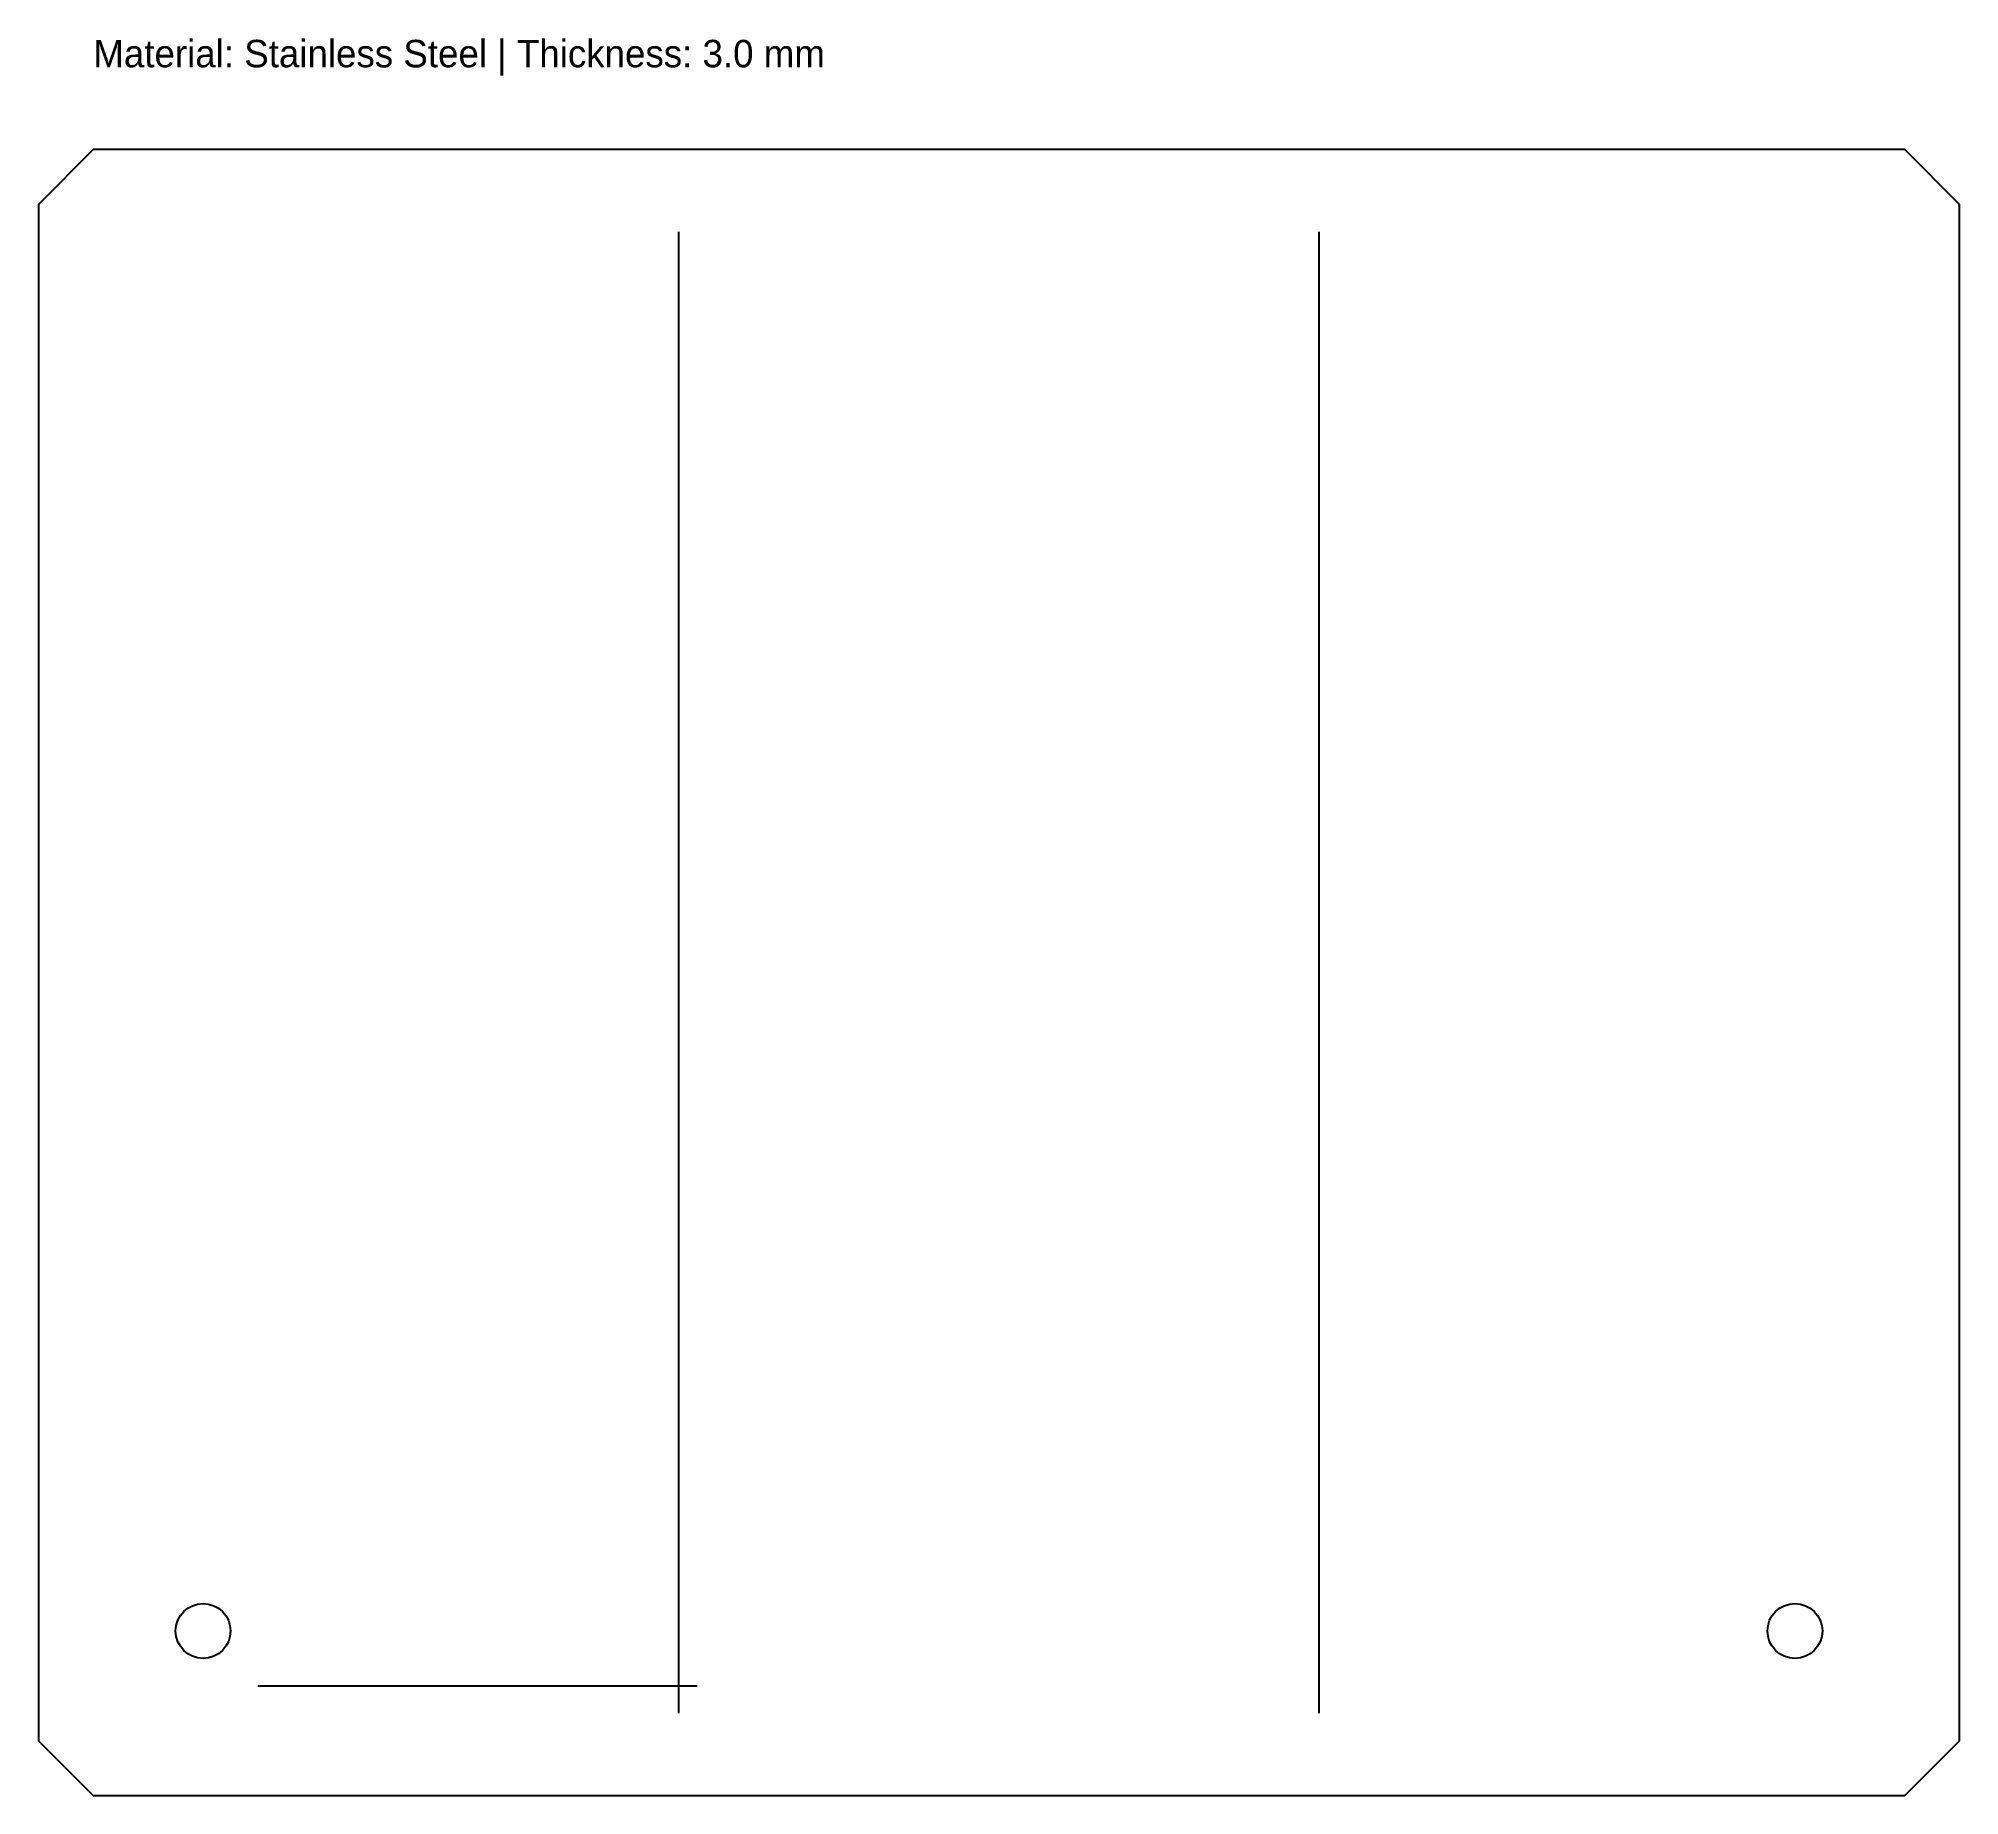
# Model space of a CAD drawing. Header units: metres. Extents: x 0 to 350, y 0 to 320.
import ezdxf

# ---------------------------------------------------------------- set-up
doc = ezdxf.new("R2010")
doc.units = ezdxf.units.M

msp = doc.modelspace()

# ---------------------------------------------------------------- linework, layer by layer
at = {"layer": 'FOLD'}
for p, q in [((116.67, 15), (116.67, 285)), ((233.33, 15), (233.33, 285))]:
    msp.add_line(p, q, dxfattribs=at)
at = {"layer": 'HOLES'}
for centre in [(30, 30), (320, 30)]:
    msp.add_circle(centre, 5, dxfattribs=at)
at = {"layer": 'JOINTS', "linetype": 'CONTINUOUS'}
msp.add_line((40, 20), (120, 20), dxfattribs=at)
at = {"layer": 'OUTLINE'}
msp.add_lwpolyline([(10, 0), (340, 0), (350, 10), (350, 290), (340, 300), (10, 300), (0, 290), (0, 10)], close=True, dxfattribs=at)

# ---------------------------------------------------------------- texts
at = {"layer": 'NOTES'}
msp.add_text('Material: Stainless Steel | Thickness: 3.0 mm', height=5, dxfattribs=at).set_placement((10, 315))

doc.saveas('drawing.dxf')
